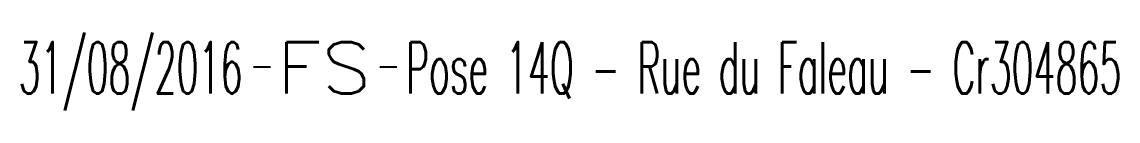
# Model space of a CAD drawing. Header units: millimetres. Extents: x 160503 to 161000, y 121272 to 122004.
# Drawn here: x 160945.36 to 160977.47, y 121805.39 to 121807.68 of the extents above; entities that cross this region are included whole.
import ezdxf
from ezdxf.enums import TextEntityAlignment as Align

# ---------------------------------------------------------------- set-up
doc = ezdxf.new("R2010")
doc.units = ezdxf.units.MM
doc.header["$MEASUREMENT"] = 0
doc.layers.get('0').update_dxf_attribs({"linetype": 'CONTINUOUS'})
doc.layers.add('S_910', color=7, linetype='CONTINUOUS')
doc.styles.get("Standard").update_dxf_attribs({"font": 'ROMANS.SHX'})

# ---------------------------------------------------------------- blocks, each defined once
blk = doc.blocks.new('GIS_MODF')
at = {"color": 0, "linetype": 'Continuous', "flags": 128}
for points in [[(-2.176, -0.014), (-1.676, -0.014)], [(1.519, -0.014), (2.019, -0.014)]]:
    blk.add_lwpolyline(points, dxfattribs=at)
at = {"color": 0, "linetype": 'Continuous', "width": 0.5}
blk.add_attdef('DATE', text='', height=1.5, dxfattribs=at).set_placement((-2.502, -0.798), align=Align.RIGHT)
at = {"color": 0, "linetype": 'Continuous', "width": 1.771291}
blk.add_attdef('USER', text='', height=1.5, dxfattribs=at).set_placement((-1.507, -0.798), (1.276, -0.798), align=Align.FIT)
at = {"color": 0, "linetype": 'Continuous', "width": 0.5}
blk.add_attdef('DESC', (2.289, -0.798), '', height=1.5, dxfattribs=at)

msp = doc.modelspace()

# ---------------------------------------------------------------- block references
at = {"layer": 'S_910', "color": 7}
ref = msp.add_blockref('GIS_MODF', (160954.319, 121806.689), dxfattribs=at)
ref.add_attrib('DATE', '31/08/2016', dxfattribs={"layer": '0', "color": 0, "linetype": 'Continuous', "height": 1.5, "width": 0.5}).set_placement((160951.817, 121805.891), align=Align.RIGHT)
ref.add_attrib('USER', 'FS', dxfattribs={"layer": '0', "color": 0, "linetype": 'Continuous', "height": 1.5, "width": 1.113383}).set_placement((160952.812, 121805.891), (160955.596, 121805.891), align=Align.FIT)
ref.add_attrib('DESC', 'Pose 14Q - Rue du Faleau - Cr304865', (160956.608, 121805.891), dxfattribs={"layer": '0', "color": 0, "linetype": 'Continuous', "height": 1.5, "width": 0.5})

doc.saveas('drawing.dxf')
